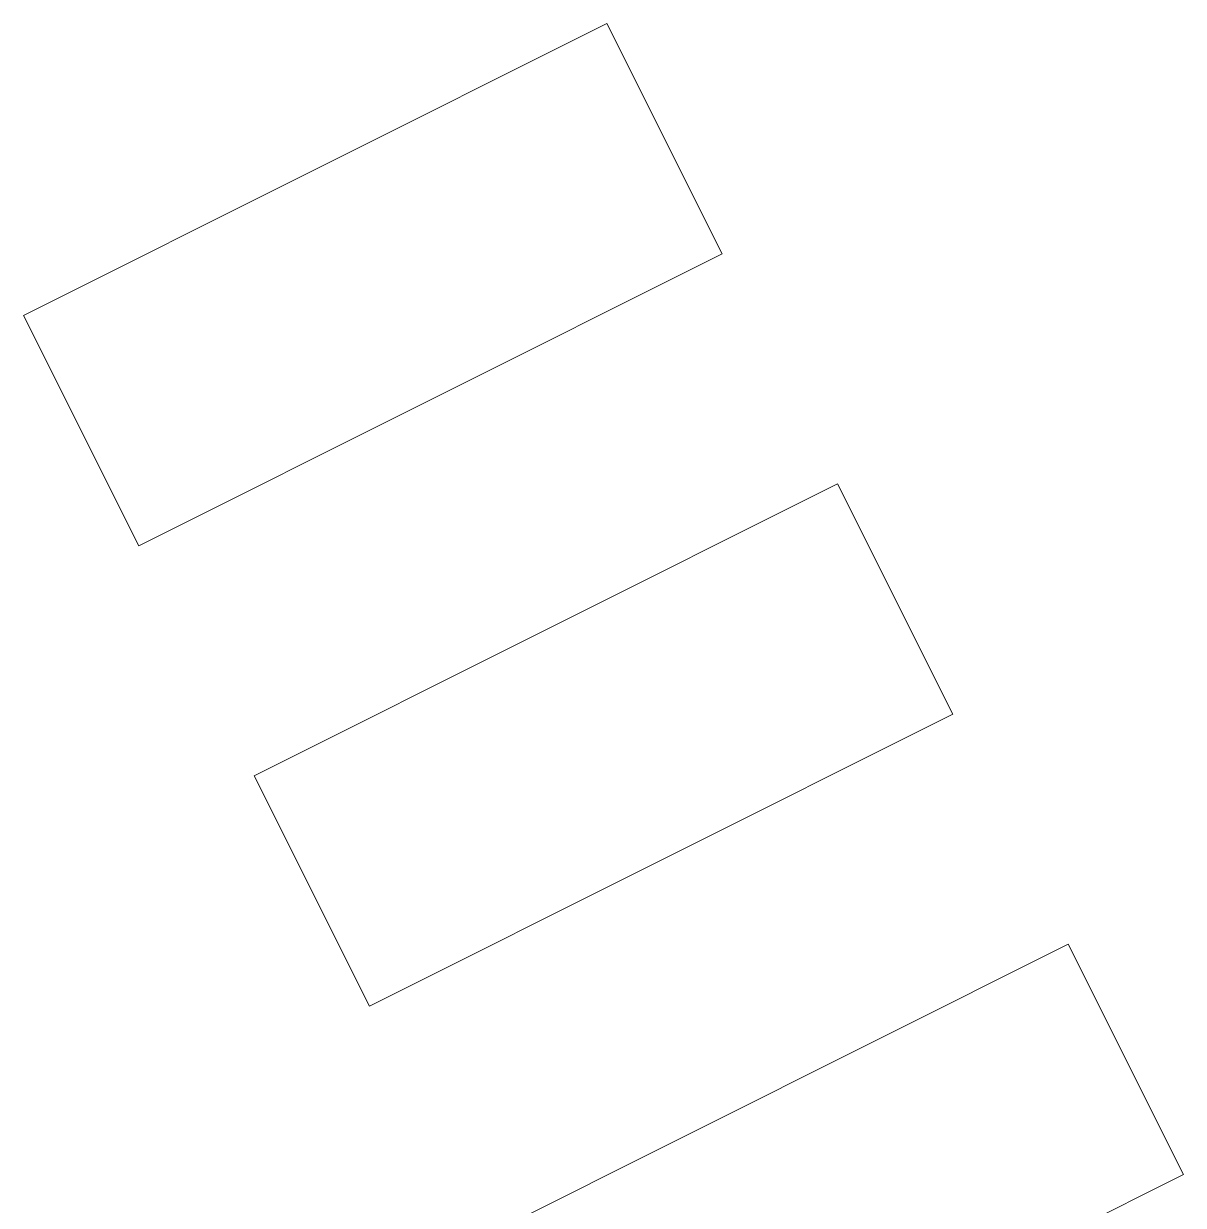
# Model space of a CAD drawing. Header units: inches. Extents: x 70 to 970, y -386 to 214.
# Drawn here: x 361.24 to 368, y 149.31 to 156.19 of the extents above; entities that cross this region are included whole.
import ezdxf

# ---------------------------------------------------------------- set-up
doc = ezdxf.new("R2010")
doc.units = ezdxf.units.IN
doc.header["$MEASUREMENT"] = 0

msp = doc.modelspace()

# ---------------------------------------------------------------- linework, layer by layer
at = {"color": 1, "lineweight": 0}
for p, q in [((364.6413, 156.1941), (361.2436, 154.4926)), ((364.6413, 156.1941), (361.2436, 154.4926)), ((365.313, 154.8529), (364.6413, 156.1941)), ((365.313, 154.8529), (364.6413, 156.1941)), ((361.9152, 153.1514), (365.313, 154.8529)), ((361.9152, 153.1514), (365.313, 154.8529)), ((361.2436, 154.4926), (361.9152, 153.1514)), ((361.2436, 154.4926), (361.9152, 153.1514)), ((365.9846, 153.5117), (362.5869, 151.8102)), ((365.9846, 153.5117), (362.5869, 151.8102)), ((366.6562, 152.1706), (365.9846, 153.5117)), ((366.6562, 152.1706), (365.9846, 153.5117)), ((363.2585, 150.469), (366.6562, 152.1706)), ((363.2585, 150.469), (366.6562, 152.1706)), ((362.5869, 151.8102), (363.2585, 150.469)), ((362.5869, 151.8102), (363.2585, 150.469)), ((367.3278, 150.829), (363.9301, 149.1278)), ((367.3278, 150.829), (363.9301, 149.1278)), ((367.9994, 149.4879), (367.3278, 150.829)), ((367.9994, 149.4879), (367.3278, 150.829)), ((364.6017, 147.7863), (367.9994, 149.4879)), ((364.6017, 147.7863), (367.9994, 149.4879))]:
    msp.add_line(p, q, dxfattribs=at)

doc.saveas('drawing.dxf')
